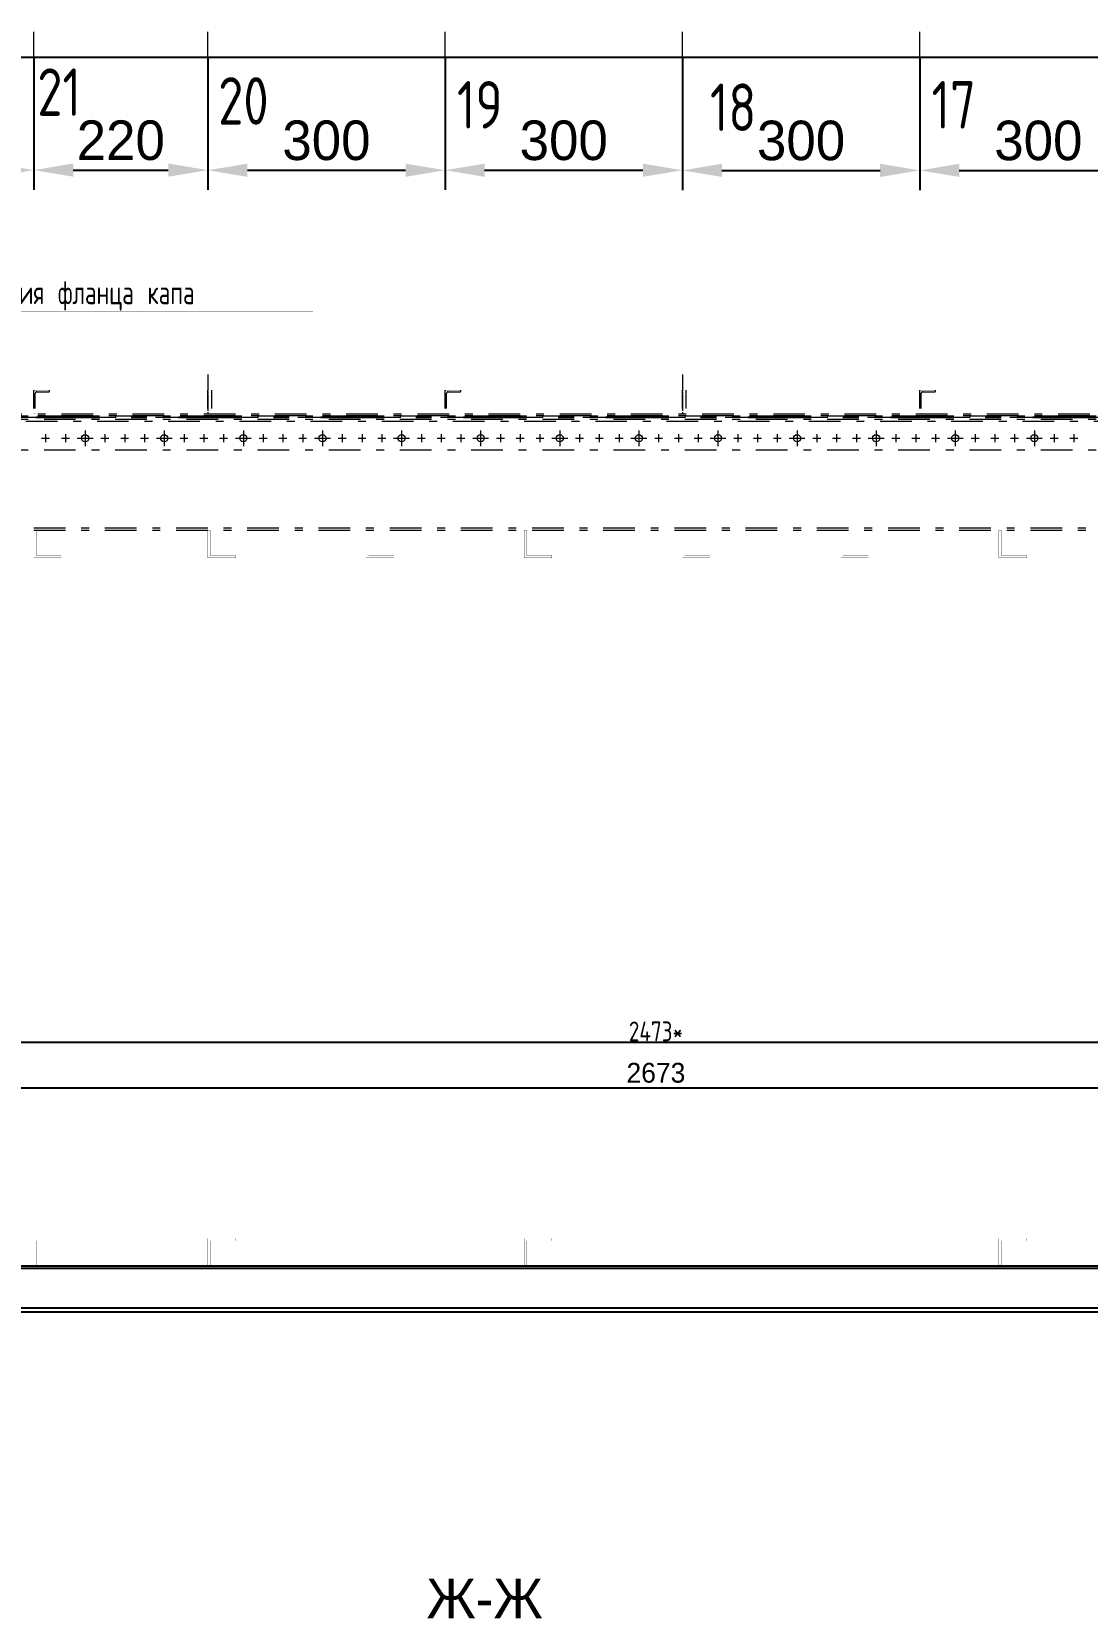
# Model space of a CAD drawing. Header units: millimetres. Extents: x 42007 to 66124, y -556 to 6894.
# Drawn here: x 47590 to 48924, y 3426 to 5432 of the extents above; entities that cross this region are included whole.
import ezdxf

# ---------------------------------------------------------------- set-up
doc = ezdxf.new("R2010")
doc.units = ezdxf.units.MM
for name, pattern in [('DASH2', [1040, 900, -60, 20, -60]), ('DASH5', [180, 80, -40, 20, -40]), ('K5LT32768', [0]), ('K5LT32769', [0]), ('K5LT32778', [0]), ('K5LT32781', [90, 40, -20, 10, -20]), ('K5LT32786', [25.318241, 20.818241, -1.5, 1.5, -1.5]), ('K5LT32790', [520, 450, -30, 10, -30]), ('K5LT_THIN', [0])]:
    doc.linetypes.add(name, pattern=pattern)
doc.layers.get('Defpoints').update_dxf_attribs({"color": 250})
doc.styles.add('5', font='txt.shx', dxfattribs={"height": 5})
doc.styles.add('KDIMTEXTSTYLE', font='GOST_AU.SHX', dxfattribs={"width": 0.96, "oblique": 15, "height": 5})
doc.styles.add('KTEXTSTYLE', font='GOST_AU.SHX', dxfattribs={"width": 0.96, "height": 5})
doc.styles.add('style5', font='arial.ttf', dxfattribs={"height": 3})
doc.dimstyles.new('ISO-10', dxfattribs={"dimscale": 10, "dimtxt": 2.5, "dimasz": 2.5, "dimexe": 1.25, "dimexo": 0, "dimtad": 1, "dimdec": 0, "dimtxsty": 'Standard', "dimcen": 2.5, "dimclrd": 7, "dimclre": 7, "dimclrt": 6, "dimadec": 0, "dimazin": 0, "dimtfac": 1, "dimtdec": 0, "dimtmove": 0, "dimatfit": 3, "dimfxl": 1, "dimarcsym": 0})
doc.dimstyles.new('KDIMSTYLE (1.00)', dxfattribs={"dimtxt": 5, "dimasz": 1, "dimexe": 2, "dimexo": 0, "dimgap": 1, "dimtad": 1, "dimtxsty": 'KDIMTEXTSTYLE', "dimsah": 1, "dimcen": 0, "dimdle": 1, "dimadec": 0, "dimazin": 0, "dimtfac": 0.667, "dimtmove": 0, "dimatfit": 3, "dimfxl": 1, "dimtvp": 1, "dimtolj": 1, "dimtzin": 0, "dimarcsym": 0})
doc.dimstyles.new('PB20', dxfattribs={"dimscale": 20, "dimtxt": 2.5, "dimasz": 2.5, "dimexe": 1.25, "dimexo": 0, "dimtad": 1, "dimdec": 0, "dimtxsty": 'Standard', "dimcen": 2.5, "dimclrd": 7, "dimclre": 7, "dimclrt": 4, "dimadec": 0, "dimazin": 0, "dimtfac": 1, "dimtdec": 0, "dimtmove": 0, "dimatfit": 3, "dimfxl": 1.25, "dimarcsym": 0})

# ---------------------------------------------------------------- blocks, each defined once
blk = doc.blocks.new('*D195')
at = {"color": 7, "lineweight": -2, "transparency": 16777216}
for p, q in [((47372.4, 5399.7), (47372.4, 5231.7)), ((47592.4, 5399.7), (47592.4, 5231.7)), ((47422.4, 5256.7), (47542.4, 5256.7))]:
    blk.add_line(p, q, dxfattribs=at)
at = {"color": 7, "transparency": 16777216}
for points in [[(47422.4, 5265.1), (47422.4, 5248.4), (47372.4, 5256.7)], [(47542.4, 5265.1), (47542.4, 5248.4), (47592.4, 5256.7)]]:
    blk.add_solid(points, dxfattribs=at)
at = {"layer": 'Defpoints', "color": 0, "transparency": 16777216}
for p in [(47372.4, 5399.7), (47592.4, 5399.7), (47592.4, 5256.7)]:
    blk.add_point(p, dxfattribs=at)
at = {"color": 4, "transparency": 16777216, "insert": (47482.4, 5294.2), "char_height": 50, "attachment_point": 5}
blk.add_mtext('220', dxfattribs=at)
blk = doc.blocks.new('*D196')
at = {"color": 7, "lineweight": -2, "transparency": 16777216}
for p, q in [((47812.4, 5399.7), (47812.4, 5231.7)), ((47592.4, 5367.7), (47592.4, 5231.7)), ((47642.4, 5256.7), (47762.4, 5256.7))]:
    blk.add_line(p, q, dxfattribs=at)
at = {"color": 7, "transparency": 16777216}
for points in [[(47642.4, 5265.1), (47642.4, 5248.4), (47592.4, 5256.7)], [(47762.4, 5265.1), (47762.4, 5248.4), (47812.4, 5256.7)]]:
    blk.add_solid(points, dxfattribs=at)
at = {"layer": 'Defpoints', "color": 0, "transparency": 16777216}
for p in [(47812.4, 5399.7), (47592.4, 5367.7), (47812.4, 5256.7)]:
    blk.add_point(p, dxfattribs=at)
at = {"color": 4, "transparency": 16777216, "insert": (47702.4, 5294.2), "char_height": 50, "attachment_point": 5}
blk.add_mtext('220', dxfattribs=at)
blk = doc.blocks.new('*D197')
at = {"color": 7, "lineweight": -2, "transparency": 16777216}
for p, q in [((47812.4, 5399.6), (47812.4, 5231.6)), ((48112.4, 5399.7), (48112.4, 5231.6)), ((47862.4, 5256.6), (48062.4, 5256.6))]:
    blk.add_line(p, q, dxfattribs=at)
at = {"color": 7, "transparency": 16777216}
for points in [[(47862.4, 5264.9), (47862.4, 5248.2), (47812.4, 5256.6)], [(48062.4, 5264.9), (48062.4, 5248.2), (48112.4, 5256.6)]]:
    blk.add_solid(points, dxfattribs=at)
at = {"layer": 'Defpoints', "color": 0, "transparency": 16777216}
for p in [(47812.4, 5399.6), (48112.4, 5399.7), (48112.4, 5256.6)]:
    blk.add_point(p, dxfattribs=at)
at = {"color": 4, "transparency": 16777216, "insert": (47962.4, 5294.1), "char_height": 50, "attachment_point": 5}
blk.add_mtext('300', dxfattribs=at)
blk = doc.blocks.new('*D198')
at = {"color": 7, "lineweight": -2, "transparency": 16777216}
for p, q in [((48112.4, 5399.7), (48112.4, 5231.6)), ((48412.4, 5399.7), (48412.4, 5231.6)), ((48162.4, 5256.6), (48362.4, 5256.6))]:
    blk.add_line(p, q, dxfattribs=at)
at = {"color": 7, "transparency": 16777216}
for points in [[(48162.4, 5264.9), (48162.4, 5248.2), (48112.4, 5256.6)], [(48362.4, 5264.9), (48362.4, 5248.2), (48412.4, 5256.6)]]:
    blk.add_solid(points, dxfattribs=at)
at = {"layer": 'Defpoints', "color": 0, "transparency": 16777216}
for p in [(48112.4, 5399.7), (48412.4, 5399.7), (48412.4, 5256.6)]:
    blk.add_point(p, dxfattribs=at)
at = {"color": 4, "transparency": 16777216, "insert": (48262.4, 5294.1), "char_height": 50, "attachment_point": 5}
blk.add_mtext('300', dxfattribs=at)
blk = doc.blocks.new('*D199')
at = {"color": 7, "lineweight": -2, "transparency": 16777216}
for p, q in [((48412.4, 5399.7), (48412.4, 5231.4)), ((48712.4, 5399.7), (48712.4, 5231.4)), ((48462.4, 5256.4), (48662.4, 5256.4))]:
    blk.add_line(p, q, dxfattribs=at)
at = {"color": 7, "transparency": 16777216}
for points in [[(48462.4, 5264.7), (48462.4, 5248.1), (48412.4, 5256.4)], [(48662.4, 5264.7), (48662.4, 5248.1), (48712.4, 5256.4)]]:
    blk.add_solid(points, dxfattribs=at)
at = {"layer": 'Defpoints', "color": 0, "transparency": 16777216}
for p in [(48412.4, 5399.7), (48712.4, 5399.7), (48712.4, 5256.4)]:
    blk.add_point(p, dxfattribs=at)
at = {"color": 4, "transparency": 16777216, "insert": (48562.4, 5293.9), "char_height": 50, "attachment_point": 5}
blk.add_mtext('300', dxfattribs=at)
blk = doc.blocks.new('*D200')
at = {"color": 7, "lineweight": -2, "transparency": 16777216}
for p, q in [((48712.4, 5399.6), (48712.4, 5231.4)), ((49012.4, 5399.7), (49012.4, 5231.4)), ((48762.4, 5256.4), (48962.4, 5256.4))]:
    blk.add_line(p, q, dxfattribs=at)
at = {"color": 7, "transparency": 16777216}
for points in [[(48762.4, 5264.7), (48762.4, 5248.1), (48712.4, 5256.4)], [(48962.4, 5264.7), (48962.4, 5248.1), (49012.4, 5256.4)]]:
    blk.add_solid(points, dxfattribs=at)
at = {"layer": 'Defpoints', "color": 0, "transparency": 16777216}
for p in [(48712.4, 5399.6), (49012.4, 5399.7), (49012.4, 5256.4)]:
    blk.add_point(p, dxfattribs=at)
at = {"color": 4, "transparency": 16777216, "insert": (48862.4, 5293.9), "char_height": 50, "attachment_point": 5}
blk.add_mtext('300', dxfattribs=at)
blk = doc.blocks.new('*D160')
at = {"color": 7, "lineweight": -2, "transparency": 16777216}
for p, q in [((47812.4, 5399.7), (47812.4, 5231.7)), ((47592.4, 5367.7), (47592.4, 5231.7)), ((47642.4, 5256.7), (47762.4, 5256.7))]:
    blk.add_line(p, q, dxfattribs=at)
at = {"color": 7, "transparency": 16777216}
for points in [[(47642.4, 5265.1), (47642.4, 5248.4), (47592.4, 5256.7)], [(47762.4, 5265.1), (47762.4, 5248.4), (47812.4, 5256.7)]]:
    blk.add_solid(points, dxfattribs=at)
at = {"layer": 'Defpoints', "color": 0, "transparency": 16777216}
for p in [(47812.4, 5399.7), (47592.4, 5367.7), (47812.4, 5256.7)]:
    blk.add_point(p, dxfattribs=at)
at = {"color": 4, "transparency": 16777216, "insert": (47702.4, 5294.2), "char_height": 50, "attachment_point": 5}
blk.add_mtext('220', dxfattribs=at)
blk = doc.blocks.new('*D161')
at = {"color": 7, "lineweight": -2, "transparency": 16777216}
for p, q in [((47812.4, 5399.6), (47812.4, 5231.6)), ((48112.4, 5399.7), (48112.4, 5231.6)), ((47862.4, 5256.6), (48062.4, 5256.6))]:
    blk.add_line(p, q, dxfattribs=at)
at = {"color": 7, "transparency": 16777216}
for points in [[(47862.4, 5264.9), (47862.4, 5248.2), (47812.4, 5256.6)], [(48062.4, 5264.9), (48062.4, 5248.2), (48112.4, 5256.6)]]:
    blk.add_solid(points, dxfattribs=at)
at = {"layer": 'Defpoints', "color": 0, "transparency": 16777216}
for p in [(47812.4, 5399.6), (48112.4, 5399.7), (48112.4, 5256.6)]:
    blk.add_point(p, dxfattribs=at)
at = {"color": 4, "transparency": 16777216, "insert": (47962.4, 5294.1), "char_height": 50, "attachment_point": 5}
blk.add_mtext('300', dxfattribs=at)
blk = doc.blocks.new('*D162')
at = {"color": 7, "lineweight": -2, "transparency": 16777216}
for p, q in [((48112.4, 5399.7), (48112.4, 5231.6)), ((48412.4, 5399.7), (48412.4, 5231.6)), ((48162.4, 5256.6), (48362.4, 5256.6))]:
    blk.add_line(p, q, dxfattribs=at)
at = {"color": 7, "transparency": 16777216}
for points in [[(48162.4, 5264.9), (48162.4, 5248.2), (48112.4, 5256.6)], [(48362.4, 5264.9), (48362.4, 5248.2), (48412.4, 5256.6)]]:
    blk.add_solid(points, dxfattribs=at)
at = {"layer": 'Defpoints', "color": 0, "transparency": 16777216}
for p in [(48112.4, 5399.7), (48412.4, 5399.7), (48412.4, 5256.6)]:
    blk.add_point(p, dxfattribs=at)
at = {"color": 4, "transparency": 16777216, "insert": (48262.4, 5294.1), "char_height": 50, "attachment_point": 5}
blk.add_mtext('300', dxfattribs=at)
blk = doc.blocks.new('*D163')
at = {"color": 7, "lineweight": -2, "transparency": 16777216}
for p, q in [((48412.4, 5399.7), (48412.4, 5231.4)), ((48712.4, 5399.7), (48712.4, 5231.4)), ((48462.4, 5256.4), (48662.4, 5256.4))]:
    blk.add_line(p, q, dxfattribs=at)
at = {"color": 7, "transparency": 16777216}
for points in [[(48462.4, 5264.7), (48462.4, 5248.1), (48412.4, 5256.4)], [(48662.4, 5264.7), (48662.4, 5248.1), (48712.4, 5256.4)]]:
    blk.add_solid(points, dxfattribs=at)
at = {"layer": 'Defpoints', "color": 0, "transparency": 16777216}
for p in [(48412.4, 5399.7), (48712.4, 5399.7), (48712.4, 5256.4)]:
    blk.add_point(p, dxfattribs=at)
at = {"color": 4, "transparency": 16777216, "insert": (48562.4, 5293.9), "char_height": 50, "attachment_point": 5}
blk.add_mtext('300', dxfattribs=at)
blk = doc.blocks.new('*D164')
at = {"color": 7, "lineweight": -2, "transparency": 16777216}
for p, q in [((48712.4, 5399.6), (48712.4, 5231.4)), ((49012.4, 5399.7), (49012.4, 5231.4)), ((48762.4, 5256.4), (48962.4, 5256.4))]:
    blk.add_line(p, q, dxfattribs=at)
at = {"color": 7, "transparency": 16777216}
for points in [[(48762.4, 5264.7), (48762.4, 5248.1), (48712.4, 5256.4)], [(48962.4, 5264.7), (48962.4, 5248.1), (49012.4, 5256.4)]]:
    blk.add_solid(points, dxfattribs=at)
at = {"layer": 'Defpoints', "color": 0, "transparency": 16777216}
for p in [(48712.4, 5399.6), (49012.4, 5399.7), (49012.4, 5256.4)]:
    blk.add_point(p, dxfattribs=at)
at = {"color": 4, "transparency": 16777216, "insert": (48862.4, 5293.9), "char_height": 50, "attachment_point": 5}
blk.add_mtext('300', dxfattribs=at)
blk = doc.blocks.new('KDIMARROW_01')
blk.add_hatch(color=0).paths.add_polyline_path([(0, 0), (-5, 0.7), (-4.5, 0), (-5, -0.7)])
at = {"color": 0, "linetype": 'K5LT_THIN', "lineweight": 13}
for p, q in [((-4.5, 0), (-5, 0.7)), ((-5, 0.7), (0, 0)), ((0, 0), (-5, -0.7)), ((-5, -0.7), (-4.5, 0)), ((0, 0), (-1, 0))]:
    blk.add_line(p, q, dxfattribs=at)
blk = doc.blocks.new('*D205')
at = {"color": 0, "lineweight": -2, "transparency": 16777216}
for p, q in [((47142.4, 4172.7), (47142.4, 4152.6)), ((47143.4, 4154.6), (49614.4, 4154.6)), ((49615.4, 4170.4), (49615.4, 4152.6))]:
    blk.add_line(p, q, dxfattribs=at)
at = {"layer": 'Defpoints', "color": 0, "transparency": 16777216}
for p in [(47142.4, 4172.7), (49615.4, 4170.4), (49615.4, 4154.6)]:
    blk.add_point(p, dxfattribs=at)
at = {"color": 0, "lineweight": -2, "transparency": 16777216, "rotation": 180}
blk.add_blockref('KDIMARROW_01', (47142.4, 4154.6), dxfattribs=at)
at = {"color": 0, "lineweight": -2, "transparency": 16777216}
blk.add_blockref('KDIMARROW_01', (49615.4, 4154.6), dxfattribs=at)
at = {"color": 7, "transparency": 16777216, "insert": (48378.9, 4168.1), "char_height": 5, "attachment_point": 5, "style": 'KDIMTEXTSTYLE'}
blk.add_mtext('\\A1;\\H25.0;\\W0.965;\\Q0;\\H25.0;\\W0.965;\\Q0;\\Q0;2473\\H25.0;\\W0.965;\\Q0;\\Q0;*', dxfattribs=at)
blk = doc.blocks.new('*D267')
at = {"color": 7, "lineweight": -2, "transparency": 16777216}
for p, q in [((47372.4, 5399.7), (47372.4, 5231.7)), ((47592.4, 5399.7), (47592.4, 5231.7)), ((47422.4, 5256.7), (47542.4, 5256.7))]:
    blk.add_line(p, q, dxfattribs=at)
at = {"color": 7, "transparency": 16777216}
for points in [[(47422.4, 5265.1), (47422.4, 5248.4), (47372.4, 5256.7)], [(47542.4, 5265.1), (47542.4, 5248.4), (47592.4, 5256.7)]]:
    blk.add_solid(points, dxfattribs=at)
at = {"layer": 'Defpoints', "color": 0, "transparency": 16777216}
for p in [(47372.4, 5399.7), (47592.4, 5399.7), (47592.4, 5256.7)]:
    blk.add_point(p, dxfattribs=at)
at = {"color": 4, "transparency": 16777216, "insert": (47482.4, 5294.2), "char_height": 50, "attachment_point": 5}
blk.add_mtext('220', dxfattribs=at)
blk = doc.blocks.new('*D268')
at = {"color": 7, "lineweight": -2, "transparency": 16777216}
for p, q in [((47812.4, 5399.7), (47812.4, 5231.7)), ((47592.4, 5367.7), (47592.4, 5231.7)), ((47642.4, 5256.7), (47762.4, 5256.7))]:
    blk.add_line(p, q, dxfattribs=at)
at = {"color": 7, "transparency": 16777216}
for points in [[(47642.4, 5265.1), (47642.4, 5248.4), (47592.4, 5256.7)], [(47762.4, 5265.1), (47762.4, 5248.4), (47812.4, 5256.7)]]:
    blk.add_solid(points, dxfattribs=at)
at = {"layer": 'Defpoints', "color": 0, "transparency": 16777216}
for p in [(47812.4, 5399.7), (47592.4, 5367.7), (47812.4, 5256.7)]:
    blk.add_point(p, dxfattribs=at)
at = {"color": 4, "transparency": 16777216, "insert": (47702.4, 5294.2), "char_height": 50, "attachment_point": 5}
blk.add_mtext('220', dxfattribs=at)
blk = doc.blocks.new('*D269')
at = {"color": 7, "lineweight": -2, "transparency": 16777216}
for p, q in [((47812.4, 5399.6), (47812.4, 5231.6)), ((48112.4, 5399.7), (48112.4, 5231.6)), ((47862.4, 5256.6), (48062.4, 5256.6))]:
    blk.add_line(p, q, dxfattribs=at)
at = {"color": 7, "transparency": 16777216}
for points in [[(47862.4, 5264.9), (47862.4, 5248.2), (47812.4, 5256.6)], [(48062.4, 5264.9), (48062.4, 5248.2), (48112.4, 5256.6)]]:
    blk.add_solid(points, dxfattribs=at)
at = {"layer": 'Defpoints', "color": 0, "transparency": 16777216}
for p in [(47812.4, 5399.6), (48112.4, 5399.7), (48112.4, 5256.6)]:
    blk.add_point(p, dxfattribs=at)
at = {"color": 4, "transparency": 16777216, "insert": (47962.4, 5294.1), "char_height": 50, "attachment_point": 5}
blk.add_mtext('300', dxfattribs=at)
blk = doc.blocks.new('*D270')
at = {"color": 7, "lineweight": -2, "transparency": 16777216}
for p, q in [((48112.4, 5399.7), (48112.4, 5231.6)), ((48412.4, 5399.7), (48412.4, 5231.6)), ((48162.4, 5256.6), (48362.4, 5256.6))]:
    blk.add_line(p, q, dxfattribs=at)
at = {"color": 7, "transparency": 16777216}
for points in [[(48162.4, 5264.9), (48162.4, 5248.2), (48112.4, 5256.6)], [(48362.4, 5264.9), (48362.4, 5248.2), (48412.4, 5256.6)]]:
    blk.add_solid(points, dxfattribs=at)
at = {"layer": 'Defpoints', "color": 0, "transparency": 16777216}
for p in [(48112.4, 5399.7), (48412.4, 5399.7), (48412.4, 5256.6)]:
    blk.add_point(p, dxfattribs=at)
at = {"color": 4, "transparency": 16777216, "insert": (48262.4, 5294.1), "char_height": 50, "attachment_point": 5}
blk.add_mtext('300', dxfattribs=at)
blk = doc.blocks.new('*D271')
at = {"color": 7, "lineweight": -2, "transparency": 16777216}
for p, q in [((48412.4, 5399.7), (48412.4, 5231.4)), ((48712.4, 5399.7), (48712.4, 5231.4)), ((48462.4, 5256.4), (48662.4, 5256.4))]:
    blk.add_line(p, q, dxfattribs=at)
at = {"color": 7, "transparency": 16777216}
for points in [[(48462.4, 5264.7), (48462.4, 5248.1), (48412.4, 5256.4)], [(48662.4, 5264.7), (48662.4, 5248.1), (48712.4, 5256.4)]]:
    blk.add_solid(points, dxfattribs=at)
at = {"layer": 'Defpoints', "color": 0, "transparency": 16777216}
for p in [(48412.4, 5399.7), (48712.4, 5399.7), (48712.4, 5256.4)]:
    blk.add_point(p, dxfattribs=at)
at = {"color": 4, "transparency": 16777216, "insert": (48562.4, 5293.9), "char_height": 50, "attachment_point": 5}
blk.add_mtext('300', dxfattribs=at)
blk = doc.blocks.new('*D272')
at = {"color": 7, "lineweight": -2, "transparency": 16777216}
for p, q in [((48712.4, 5399.6), (48712.4, 5231.4)), ((49012.4, 5399.7), (49012.4, 5231.4)), ((48762.4, 5256.4), (48962.4, 5256.4))]:
    blk.add_line(p, q, dxfattribs=at)
at = {"color": 7, "transparency": 16777216}
for points in [[(48762.4, 5264.7), (48762.4, 5248.1), (48712.4, 5256.4)], [(48962.4, 5264.7), (48962.4, 5248.1), (49012.4, 5256.4)]]:
    blk.add_solid(points, dxfattribs=at)
at = {"layer": 'Defpoints', "color": 0, "transparency": 16777216}
for p in [(48712.4, 5399.6), (49012.4, 5399.7), (49012.4, 5256.4)]:
    blk.add_point(p, dxfattribs=at)
at = {"color": 4, "transparency": 16777216, "insert": (48862.4, 5293.9), "char_height": 50, "attachment_point": 5}
blk.add_mtext('300', dxfattribs=at)
blk = doc.blocks.new('*D217')
at = {"color": 7, "lineweight": -2, "transparency": 16777216}
for p, q in [((47812.4, 5399.7), (47812.4, 5231.7)), ((47592.4, 5367.7), (47592.4, 5231.7)), ((47642.4, 5256.7), (47762.4, 5256.7))]:
    blk.add_line(p, q, dxfattribs=at)
at = {"color": 7, "transparency": 16777216}
for points in [[(47642.4, 5265.1), (47642.4, 5248.4), (47592.4, 5256.7)], [(47762.4, 5265.1), (47762.4, 5248.4), (47812.4, 5256.7)]]:
    blk.add_solid(points, dxfattribs=at)
at = {"layer": 'Defpoints', "color": 0, "transparency": 16777216}
for p in [(47812.4, 5399.7), (47592.4, 5367.7), (47812.4, 5256.7)]:
    blk.add_point(p, dxfattribs=at)
at = {"color": 4, "transparency": 16777216, "insert": (47702.4, 5294.2), "char_height": 50, "attachment_point": 5}
blk.add_mtext('220', dxfattribs=at)
blk = doc.blocks.new('*D218')
at = {"color": 7, "lineweight": -2, "transparency": 16777216}
for p, q in [((47812.4, 5399.6), (47812.4, 5231.6)), ((48112.4, 5399.7), (48112.4, 5231.6)), ((47862.4, 5256.6), (48062.4, 5256.6))]:
    blk.add_line(p, q, dxfattribs=at)
at = {"color": 7, "transparency": 16777216}
for points in [[(47862.4, 5264.9), (47862.4, 5248.2), (47812.4, 5256.6)], [(48062.4, 5264.9), (48062.4, 5248.2), (48112.4, 5256.6)]]:
    blk.add_solid(points, dxfattribs=at)
at = {"layer": 'Defpoints', "color": 0, "transparency": 16777216}
for p in [(47812.4, 5399.6), (48112.4, 5399.7), (48112.4, 5256.6)]:
    blk.add_point(p, dxfattribs=at)
at = {"color": 4, "transparency": 16777216, "insert": (47962.4, 5294.1), "char_height": 50, "attachment_point": 5}
blk.add_mtext('300', dxfattribs=at)
blk = doc.blocks.new('*D219')
at = {"color": 7, "lineweight": -2, "transparency": 16777216}
for p, q in [((48112.4, 5399.7), (48112.4, 5231.6)), ((48412.4, 5399.7), (48412.4, 5231.6)), ((48162.4, 5256.6), (48362.4, 5256.6))]:
    blk.add_line(p, q, dxfattribs=at)
at = {"color": 7, "transparency": 16777216}
for points in [[(48162.4, 5264.9), (48162.4, 5248.2), (48112.4, 5256.6)], [(48362.4, 5264.9), (48362.4, 5248.2), (48412.4, 5256.6)]]:
    blk.add_solid(points, dxfattribs=at)
at = {"layer": 'Defpoints', "color": 0, "transparency": 16777216}
for p in [(48112.4, 5399.7), (48412.4, 5399.7), (48412.4, 5256.6)]:
    blk.add_point(p, dxfattribs=at)
at = {"color": 4, "transparency": 16777216, "insert": (48262.4, 5294.1), "char_height": 50, "attachment_point": 5}
blk.add_mtext('300', dxfattribs=at)
blk = doc.blocks.new('*D220')
at = {"color": 7, "lineweight": -2, "transparency": 16777216}
for p, q in [((48412.4, 5399.7), (48412.4, 5231.4)), ((48712.4, 5399.7), (48712.4, 5231.4)), ((48462.4, 5256.4), (48662.4, 5256.4))]:
    blk.add_line(p, q, dxfattribs=at)
at = {"color": 7, "transparency": 16777216}
for points in [[(48462.4, 5264.7), (48462.4, 5248.1), (48412.4, 5256.4)], [(48662.4, 5264.7), (48662.4, 5248.1), (48712.4, 5256.4)]]:
    blk.add_solid(points, dxfattribs=at)
at = {"layer": 'Defpoints', "color": 0, "transparency": 16777216}
for p in [(48412.4, 5399.7), (48712.4, 5399.7), (48712.4, 5256.4)]:
    blk.add_point(p, dxfattribs=at)
at = {"color": 4, "transparency": 16777216, "insert": (48562.4, 5293.9), "char_height": 50, "attachment_point": 5}
blk.add_mtext('300', dxfattribs=at)
blk = doc.blocks.new('*D221')
at = {"color": 7, "lineweight": -2, "transparency": 16777216}
for p, q in [((48712.4, 5399.6), (48712.4, 5231.4)), ((49012.4, 5399.7), (49012.4, 5231.4)), ((48762.4, 5256.4), (48962.4, 5256.4))]:
    blk.add_line(p, q, dxfattribs=at)
at = {"color": 7, "transparency": 16777216}
for points in [[(48762.4, 5264.7), (48762.4, 5248.1), (48712.4, 5256.4)], [(48962.4, 5264.7), (48962.4, 5248.1), (49012.4, 5256.4)]]:
    blk.add_solid(points, dxfattribs=at)
at = {"layer": 'Defpoints', "color": 0, "transparency": 16777216}
for p in [(48712.4, 5399.6), (49012.4, 5399.7), (49012.4, 5256.4)]:
    blk.add_point(p, dxfattribs=at)
at = {"color": 4, "transparency": 16777216, "insert": (48862.4, 5293.9), "char_height": 50, "attachment_point": 5}
blk.add_mtext('300', dxfattribs=at)
blk = doc.blocks.new('*D283')
at = {"color": 7, "lineweight": -2, "transparency": 16777216}
for p, q in [((47042.4, 3726.6), (47042.4, 4109.4)), ((47067.4, 4096.9), (49690.4, 4096.9)), ((49715.4, 3726.6), (49715.4, 4109.4))]:
    blk.add_line(p, q, dxfattribs=at)
at = {"color": 7, "transparency": 16777216}
for points in [[(47067.4, 4101), (47067.4, 4092.7), (47042.4, 4096.9)], [(49690.4, 4101), (49690.4, 4092.7), (49715.4, 4096.9)]]:
    blk.add_solid(points, dxfattribs=at)
at = {"layer": 'Defpoints', "color": 0, "transparency": 16777216}
for p in [(49715.4, 4096.9), (47042.4, 3726.6), (49715.4, 3726.6)]:
    blk.add_point(p, dxfattribs=at)
at = {"color": 6, "transparency": 16777216, "insert": (48378.9, 4115.6), "char_height": 25, "attachment_point": 5}
blk.add_mtext('2673', dxfattribs=at)

msp = doc.modelspace()

# ---------------------------------------------------------------- linework, layer by layer
at = {"color": 0, "linetype": 'K5LT32768', "lineweight": 18}
for p, q in [((47592.362, 5367.653), (47592.362, 5431.653)), ((47592.362, 5367.653), (47592.362, 5431.653)), ((47812.362, 5367.653), (47812.362, 5431.653)), ((47812.362, 5367.653), (47812.362, 5431.653)), ((47812.362, 5367.653), (47812.362, 5431.653)), ((47812.362, 5367.653), (47812.362, 5431.653)), ((48112.362, 5367.653), (48112.362, 5431.653)), ((48112.362, 5367.653), (48112.362, 5431.653)), ((48112.362, 5367.653), (48112.362, 5431.653)), ((48112.362, 5367.653), (48112.362, 5431.653)), ((48412.362, 5367.653), (48412.362, 5431.653)), ((48412.362, 5367.653), (48412.362, 5431.653)), ((48412.362, 5367.653), (48412.362, 5431.653)), ((48412.362, 5367.653), (48412.362, 5431.653)), ((48712.362, 5367.653), (48712.362, 5431.653)), ((48712.362, 5367.653), (48712.362, 5431.653)), ((48712.362, 5367.653), (48712.362, 5431.653)), ((48712.362, 5367.653), (48712.362, 5431.653))]:
    msp.add_line(p, q, dxfattribs=at)
at = {"color": 0, "linetype": 'K5LT32778', "lineweight": 18}
for p, q in [((47592.362, 5369.474), (47592.362, 5416.93)), ((47592.362, 5369.474), (47592.362, 5416.93)), ((47812.362, 5369.474), (47812.362, 5416.93)), ((47812.362, 5369.474), (47812.362, 5416.93)), ((47812.362, 5369.474), (47812.362, 5416.93)), ((47812.362, 5369.474), (47812.362, 5416.93)), ((48112.362, 5369.474), (48112.362, 5416.93)), ((48112.362, 5369.474), (48112.362, 5416.93)), ((48112.362, 5369.474), (48112.362, 5416.93)), ((48112.362, 5369.474), (48112.362, 5416.93)), ((48412.362, 5369.474), (48412.362, 5416.93)), ((48412.362, 5369.474), (48412.362, 5416.93)), ((48412.362, 5369.474), (48412.362, 5416.93)), ((48412.362, 5369.474), (48412.362, 5416.93)), ((48712.362, 5369.474), (48712.362, 5416.93)), ((48712.362, 5369.474), (48712.362, 5416.93)), ((48712.362, 5369.474), (48712.362, 5416.93)), ((48712.362, 5369.474), (48712.362, 5416.93))]:
    msp.add_line(p, q, dxfattribs=at)
at = {"color": 4}
msp.add_line((46682.362, 5399.59), (49482.362, 5399.59), dxfattribs=at)
at = {"color": 0, "linetype": 'K5LT32790', "lineweight": 18}
for p, q in [((46793.402, 5399.833), (54012.362, 5399.833)), ((46793.402, 5399.833), (54012.362, 5399.833)), ((46793.402, 5399.833), (54012.362, 5399.833)), ((46793.402, 5399.833), (54012.362, 5399.833)), ((47023.402, 5399.653), (54242.362, 5399.653)), ((47023.402, 5399.653), (54242.362, 5399.653)), ((47023.402, 5399.653), (54242.362, 5399.653)), ((47023.402, 5399.653), (54242.362, 5399.653))]:
    msp.add_line(p, q, dxfattribs=at)
at = {"color": 0, "linetype": 'DASH2'}
msp.add_line((47272.487, 5399.59), (54357.862, 5399.59), dxfattribs=at)
msp.add_line((47272.487, 5399.59), (54357.862, 5399.59), dxfattribs=at)
msp.add_line((47272.487, 5399.59), (54357.862, 5399.59), dxfattribs=at)
msp.add_line((47272.487, 5399.59), (54357.862, 5399.59), dxfattribs=at)
at = {"color": 7, "linetype": 'K5LT32786', "lineweight": 18}
for p, q in [((47812.362, 4998.588), (47812.362, 4948.588)), ((48412.362, 4998.588), (48412.362, 4948.588))]:
    msp.add_line(p, q, dxfattribs=at)
at = {"color": 7, "linetype": 'K5LT32781', "lineweight": 18}
for p, q in [((47592.362, 4955.588), (47592.362, 4978.588)), ((47594.362, 4955.588), (47594.362, 4974.588)), ((47596.362, 4976.588), (47611.362, 4976.588)), ((47612.362, 4977.588), (47612.362, 4978.588)), ((47812.362, 4955.588), (47812.362, 4978.588)), ((47817.362, 4955.588), (47817.362, 4978.588)), ((48112.362, 4955.588), (48112.362, 4978.588)), ((48114.362, 4955.588), (48114.362, 4974.588)), ((48116.362, 4976.588), (48131.362, 4976.588)), ((48132.362, 4977.588), (48132.362, 4978.588)), ((48412.362, 4955.588), (48412.362, 4978.588)), ((48417.362, 4955.588), (48417.362, 4978.588)), ((48712.362, 4955.588), (48712.362, 4978.588)), ((48714.362, 4955.588), (48714.362, 4974.588)), ((48716.362, 4976.588), (48731.362, 4976.588)), ((48732.362, 4977.588), (48732.362, 4978.588)), ((46846.4, 4944.588), (50532.362, 4944.588)), ((46907.362, 4948.588), (49812.362, 4948.588)), ((46907.362, 4946.588), (49812.362, 4946.588)), ((49715.362, 4945.588), (47042.362, 4945.588)), ((49715.362, 4941.588), (47042.362, 4941.588)), ((47042.362, 4939.588), (49715.362, 4939.588)), ((49715.362, 4902.588), (47042.362, 4902.588)), ((47142.362, 4804.588), (49612.362, 4804.588)), ((47142.362, 4801.588), (49612.362, 4801.588))]:
    msp.add_line(p, q, dxfattribs=at)
at = {"color": 0, "linetype": 'DASH5'}
msp.add_line((44355.362, 4944.588), (54416.357, 4944.588), dxfattribs=at)
at = {"color": 7, "linetype": 'K5LT32769', "lineweight": 18}
for p, q in [((47602.362, 4917.772), (47612.362, 4917.772)), ((47602.362, 4917.772), (47612.362, 4917.772)), ((47607.362, 4922.772), (47607.362, 4912.772)), ((47607.362, 4922.772), (47607.362, 4912.772)), ((47627.362, 4917.772), (47637.362, 4917.772)), ((47627.362, 4917.772), (47637.362, 4917.772)), ((47632.362, 4922.772), (47632.362, 4912.772)), ((47632.362, 4922.772), (47632.362, 4912.772)), ((47647.362, 4917.772), (47667.362, 4917.772)), ((47657.362, 4927.772), (47657.362, 4907.772)), ((47677.362, 4917.772), (47687.362, 4917.772)), ((47677.362, 4917.772), (47687.362, 4917.772)), ((47682.362, 4922.772), (47682.362, 4912.772)), ((47682.362, 4922.772), (47682.362, 4912.772)), ((47702.362, 4917.772), (47712.362, 4917.772)), ((47702.362, 4917.772), (47712.362, 4917.772)), ((47707.362, 4922.772), (47707.362, 4912.772)), ((47707.362, 4922.772), (47707.362, 4912.772)), ((47727.362, 4917.772), (47737.362, 4917.772)), ((47727.362, 4917.772), (47737.362, 4917.772)), ((47732.362, 4922.772), (47732.362, 4912.772)), ((47732.362, 4922.772), (47732.362, 4912.772)), ((47747.362, 4917.772), (47767.362, 4917.772)), ((47757.362, 4927.772), (47757.362, 4907.772)), ((47777.362, 4917.772), (47787.362, 4917.772)), ((47777.362, 4917.772), (47787.362, 4917.772)), ((47782.362, 4922.772), (47782.362, 4912.772)), ((47782.362, 4922.772), (47782.362, 4912.772)), ((47802.362, 4917.772), (47812.362, 4917.772)), ((47802.362, 4917.772), (47812.362, 4917.772)), ((47807.362, 4922.772), (47807.362, 4912.772)), ((47807.362, 4922.772), (47807.362, 4912.772)), ((47827.362, 4917.772), (47837.362, 4917.772)), ((47827.362, 4917.772), (47837.362, 4917.772)), ((47832.362, 4922.772), (47832.362, 4912.772)), ((47832.362, 4922.772), (47832.362, 4912.772)), ((47847.362, 4917.772), (47867.362, 4917.772)), ((47857.362, 4927.772), (47857.362, 4907.772)), ((47877.362, 4917.772), (47887.362, 4917.772)), ((47877.362, 4917.772), (47887.362, 4917.772)), ((47882.362, 4922.772), (47882.362, 4912.772)), ((47882.362, 4922.772), (47882.362, 4912.772)), ((47902.362, 4917.772), (47912.362, 4917.772)), ((47902.362, 4917.772), (47912.362, 4917.772)), ((47907.362, 4922.772), (47907.362, 4912.772)), ((47907.362, 4922.772), (47907.362, 4912.772)), ((47927.362, 4917.772), (47937.362, 4917.772)), ((47927.362, 4917.772), (47937.362, 4917.772)), ((47932.362, 4922.772), (47932.362, 4912.772)), ((47932.362, 4922.772), (47932.362, 4912.772)), ((47947.362, 4917.772), (47967.362, 4917.772)), ((47957.362, 4927.772), (47957.362, 4907.772)), ((47977.362, 4917.772), (47987.362, 4917.772)), ((47977.362, 4917.772), (47987.362, 4917.772)), ((47982.362, 4922.772), (47982.362, 4912.772)), ((47982.362, 4922.772), (47982.362, 4912.772)), ((48002.362, 4917.772), (48012.362, 4917.772)), ((48002.362, 4917.772), (48012.362, 4917.772)), ((48007.362, 4922.772), (48007.362, 4912.772)), ((48007.362, 4922.772), (48007.362, 4912.772)), ((48027.362, 4917.772), (48037.362, 4917.772)), ((48027.362, 4917.772), (48037.362, 4917.772)), ((48032.362, 4922.772), (48032.362, 4912.772)), ((48032.362, 4922.772), (48032.362, 4912.772)), ((48047.362, 4917.772), (48067.362, 4917.772)), ((48057.362, 4927.772), (48057.362, 4907.772)), ((48077.362, 4917.772), (48087.362, 4917.772)), ((48077.362, 4917.772), (48087.362, 4917.772)), ((48082.362, 4922.772), (48082.362, 4912.772)), ((48082.362, 4922.772), (48082.362, 4912.772)), ((48102.362, 4917.772), (48112.362, 4917.772)), ((48102.362, 4917.772), (48112.362, 4917.772)), ((48107.362, 4922.772), (48107.362, 4912.772)), ((48107.362, 4922.772), (48107.362, 4912.772)), ((48127.362, 4917.772), (48137.362, 4917.772)), ((48127.362, 4917.772), (48137.362, 4917.772)), ((48132.362, 4922.772), (48132.362, 4912.772)), ((48132.362, 4922.772), (48132.362, 4912.772)), ((48147.362, 4917.772), (48167.362, 4917.772)), ((48157.362, 4927.772), (48157.362, 4907.772)), ((48177.362, 4917.772), (48187.362, 4917.772)), ((48177.362, 4917.772), (48187.362, 4917.772)), ((48182.362, 4922.772), (48182.362, 4912.772)), ((48182.362, 4922.772), (48182.362, 4912.772)), ((48202.362, 4917.772), (48212.362, 4917.772)), ((48202.362, 4917.772), (48212.362, 4917.772)), ((48207.362, 4922.772), (48207.362, 4912.772)), ((48207.362, 4922.772), (48207.362, 4912.772)), ((48227.362, 4917.772), (48237.362, 4917.772)), ((48227.362, 4917.772), (48237.362, 4917.772)), ((48232.362, 4922.772), (48232.362, 4912.772)), ((48232.362, 4922.772), (48232.362, 4912.772)), ((48247.362, 4917.772), (48267.362, 4917.772)), ((48257.362, 4927.772), (48257.362, 4907.772)), ((48277.362, 4917.772), (48287.362, 4917.772)), ((48277.362, 4917.772), (48287.362, 4917.772)), ((48282.362, 4922.772), (48282.362, 4912.772)), ((48282.362, 4922.772), (48282.362, 4912.772)), ((48302.362, 4917.772), (48312.362, 4917.772)), ((48302.362, 4917.772), (48312.362, 4917.772)), ((48307.362, 4922.772), (48307.362, 4912.772)), ((48307.362, 4922.772), (48307.362, 4912.772)), ((48327.362, 4917.772), (48337.362, 4917.772)), ((48327.362, 4917.772), (48337.362, 4917.772)), ((48332.362, 4922.772), (48332.362, 4912.772)), ((48332.362, 4922.772), (48332.362, 4912.772)), ((48347.362, 4917.772), (48367.362, 4917.772)), ((48357.362, 4927.772), (48357.362, 4907.772)), ((48377.362, 4917.772), (48387.362, 4917.772)), ((48377.362, 4917.772), (48387.362, 4917.772)), ((48382.362, 4922.772), (48382.362, 4912.772)), ((48382.362, 4922.772), (48382.362, 4912.772)), ((48402.362, 4917.772), (48412.362, 4917.772)), ((48402.362, 4917.772), (48412.362, 4917.772)), ((48407.362, 4922.772), (48407.362, 4912.772)), ((48407.362, 4922.772), (48407.362, 4912.772)), ((48427.362, 4917.772), (48437.362, 4917.772)), ((48427.362, 4917.772), (48437.362, 4917.772)), ((48432.362, 4922.772), (48432.362, 4912.772)), ((48432.362, 4922.772), (48432.362, 4912.772)), ((48447.362, 4917.772), (48467.362, 4917.772)), ((48457.362, 4927.772), (48457.362, 4907.772)), ((48477.362, 4917.772), (48487.362, 4917.772)), ((48477.362, 4917.772), (48487.362, 4917.772)), ((48482.362, 4922.772), (48482.362, 4912.772)), ((48482.362, 4922.772), (48482.362, 4912.772)), ((48502.362, 4917.772), (48512.362, 4917.772)), ((48502.362, 4917.772), (48512.362, 4917.772)), ((48507.362, 4922.772), (48507.362, 4912.772)), ((48507.362, 4922.772), (48507.362, 4912.772)), ((48527.362, 4917.772), (48537.362, 4917.772)), ((48527.362, 4917.772), (48537.362, 4917.772)), ((48532.362, 4922.772), (48532.362, 4912.772)), ((48532.362, 4922.772), (48532.362, 4912.772)), ((48547.362, 4917.772), (48567.362, 4917.772)), ((48557.362, 4927.772), (48557.362, 4907.772)), ((48577.362, 4917.772), (48587.362, 4917.772)), ((48577.362, 4917.772), (48587.362, 4917.772)), ((48582.362, 4922.772), (48582.362, 4912.772)), ((48582.362, 4922.772), (48582.362, 4912.772)), ((48602.362, 4917.772), (48612.362, 4917.772)), ((48602.362, 4917.772), (48612.362, 4917.772)), ((48607.362, 4922.772), (48607.362, 4912.772)), ((48607.362, 4922.772), (48607.362, 4912.772)), ((48627.362, 4917.772), (48637.362, 4917.772)), ((48627.362, 4917.772), (48637.362, 4917.772)), ((48632.362, 4922.772), (48632.362, 4912.772)), ((48632.362, 4922.772), (48632.362, 4912.772)), ((48647.362, 4917.772), (48667.362, 4917.772)), ((48657.362, 4927.772), (48657.362, 4907.772)), ((48677.362, 4917.772), (48687.362, 4917.772)), ((48677.362, 4917.772), (48687.362, 4917.772)), ((48682.362, 4922.772), (48682.362, 4912.772)), ((48682.362, 4922.772), (48682.362, 4912.772)), ((48702.362, 4917.772), (48712.362, 4917.772)), ((48702.362, 4917.772), (48712.362, 4917.772)), ((48707.362, 4922.772), (48707.362, 4912.772)), ((48707.362, 4922.772), (48707.362, 4912.772)), ((48727.362, 4917.772), (48737.362, 4917.772)), ((48727.362, 4917.772), (48737.362, 4917.772)), ((48732.362, 4922.772), (48732.362, 4912.772)), ((48732.362, 4922.772), (48732.362, 4912.772)), ((48747.362, 4917.772), (48767.362, 4917.772)), ((48757.362, 4927.772), (48757.362, 4907.772)), ((48777.362, 4917.772), (48787.362, 4917.772)), ((48777.362, 4917.772), (48787.362, 4917.772)), ((48782.362, 4922.772), (48782.362, 4912.772)), ((48782.362, 4922.772), (48782.362, 4912.772)), ((48802.362, 4917.772), (48812.362, 4917.772)), ((48802.362, 4917.772), (48812.362, 4917.772)), ((48807.362, 4922.772), (48807.362, 4912.772)), ((48807.362, 4922.772), (48807.362, 4912.772)), ((48827.362, 4917.772), (48837.362, 4917.772)), ((48827.362, 4917.772), (48837.362, 4917.772)), ((48832.362, 4922.772), (48832.362, 4912.772)), ((48832.362, 4922.772), (48832.362, 4912.772)), ((48847.362, 4917.772), (48867.362, 4917.772)), ((48857.362, 4927.772), (48857.362, 4907.772)), ((48877.362, 4917.772), (48887.362, 4917.772)), ((48877.362, 4917.772), (48887.362, 4917.772)), ((48882.362, 4922.772), (48882.362, 4912.772)), ((48882.362, 4922.772), (48882.362, 4912.772)), ((48902.362, 4917.772), (48912.362, 4917.772)), ((48902.362, 4917.772), (48912.362, 4917.772)), ((48907.362, 4922.772), (48907.362, 4912.772)), ((48907.362, 4922.772), (48907.362, 4912.772))]:
    msp.add_line(p, q, dxfattribs=at)
at = {"color": 7}
for p, q in [((47142.362, 3871.588), (49612.362, 3871.588)), ((47142.362, 3868.588), (49612.362, 3868.588)), ((47042.362, 3818.588), (49715.362, 3818.588)), ((47042.362, 3813.588), (49715.362, 3813.588))]:
    msp.add_line(p, q, dxfattribs=at)
at = {"color": 7, "linetype": 'K5LT32769', "const_width": 0.18}
msp.add_lwpolyline([(46960.853, 4772.434), (47357.845, 5078.026), (47945.289, 5078.026)], dxfattribs=at)
at = {"color": 7, "linetype": 'K5LT32786', "const_width": 0.18}
for points in [[(47812.362, 4948.588), (47817.362, 4948.588), (47817.362, 4998.588)], [(48412.362, 4948.588), (48417.362, 4948.588), (48417.362, 4998.588)], [(47592.362, 4948.588), (47593.362, 4948.588), (47594.069, 4948.881), (47594.362, 4949.588), (47594.362, 4974.588), (47594.63, 4975.588), (47595.362, 4976.32), (47596.362, 4976.588), (47611.362, 4976.588), (47612.069, 4976.881), (47612.362, 4977.588), (47612.362, 4978.588), (47592.362, 4978.588), (47592.362, 4948.588)], [(48112.362, 4948.588), (48113.362, 4948.588), (48114.069, 4948.881), (48114.362, 4949.588), (48114.362, 4974.588), (48114.63, 4975.588), (48115.362, 4976.32), (48116.362, 4976.588), (48131.362, 4976.588), (48132.069, 4976.881), (48132.362, 4977.588), (48132.362, 4978.588), (48112.362, 4978.588), (48112.362, 4948.588)], [(48712.362, 4948.588), (48713.362, 4948.588), (48714.069, 4948.881), (48714.362, 4949.588), (48714.362, 4974.588), (48714.63, 4975.588), (48715.362, 4976.32), (48716.362, 4976.588), (48731.362, 4976.588), (48732.069, 4976.881), (48732.362, 4977.588), (48732.362, 4978.588), (48712.362, 4978.588), (48712.362, 4948.588)], [(47592.362, 4801.588), (47595.362, 4801.588), (47595.362, 4769.588), (47627.362, 4769.588), (47627.362, 4766.588), (47592.362, 4766.588), (47592.362, 4801.588)], [(47812.362, 4801.588), (47815.362, 4801.588), (47815.362, 4769.588), (47847.362, 4769.588), (47847.362, 4766.588), (47812.362, 4766.588), (47812.362, 4801.588)], [(48012.362, 4801.588), (48015.362, 4801.588), (48015.362, 4769.588), (48047.362, 4769.588), (48047.362, 4766.588), (48012.362, 4766.588), (48012.362, 4801.588)], [(48212.362, 4801.588), (48215.362, 4801.588), (48215.362, 4769.588), (48247.362, 4769.588), (48247.362, 4766.588), (48212.362, 4766.588), (48212.362, 4801.588)], [(48412.362, 4801.588), (48415.362, 4801.588), (48415.362, 4769.588), (48447.362, 4769.588), (48447.362, 4766.588), (48412.362, 4766.588), (48412.362, 4801.588)], [(48612.362, 4801.588), (48615.362, 4801.588), (48615.362, 4769.588), (48647.362, 4769.588), (48647.362, 4766.588), (48612.362, 4766.588), (48612.362, 4801.588)], [(48812.362, 4801.588), (48815.362, 4801.588), (48815.362, 4769.588), (48847.362, 4769.588), (48847.362, 4766.588), (48812.362, 4766.588), (48812.362, 4801.588)], [(47592.362, 3871.588), (47595.362, 3871.588), (47595.362, 3903.588), (47627.362, 3903.588), (47627.362, 3906.588), (47592.362, 3906.588), (47592.362, 3871.588)], [(47812.362, 3871.588), (47815.362, 3871.588), (47815.362, 3903.588), (47847.362, 3903.588), (47847.362, 3906.588), (47812.362, 3906.588), (47812.362, 3871.588)], [(48012.362, 3871.588), (48015.362, 3871.588), (48015.362, 3903.588), (48047.362, 3903.588), (48047.362, 3906.588), (48012.362, 3906.588), (48012.362, 3871.588)], [(48212.362, 3871.588), (48215.362, 3871.588), (48215.362, 3903.588), (48247.362, 3903.588), (48247.362, 3906.588), (48212.362, 3906.588), (48212.362, 3871.588)], [(48412.362, 3871.588), (48415.362, 3871.588), (48415.362, 3903.588), (48447.362, 3903.588), (48447.362, 3906.588), (48412.362, 3906.588), (48412.362, 3871.588)], [(48612.362, 3871.588), (48615.362, 3871.588), (48615.362, 3903.588), (48647.362, 3903.588), (48647.362, 3906.588), (48612.362, 3906.588), (48612.362, 3871.588)], [(48812.362, 3871.588), (48815.362, 3871.588), (48815.362, 3903.588), (48847.362, 3903.588), (48847.362, 3906.588), (48812.362, 3906.588), (48812.362, 3871.588)]]:
    msp.add_lwpolyline(points, dxfattribs=at)
at = {"color": 7, "const_width": 0.18}
for points in [[(49715.362, 3813.588), (47042.362, 3813.588), (47042.362, 3868.588), (49715.362, 3868.588), (49715.362, 3813.588)], [(49715.362, 3726.588), (47042.362, 3726.588), (47042.362, 3813.588), (49715.362, 3813.588), (49715.362, 3726.588)]]:
    msp.add_lwpolyline(points, dxfattribs=at)
at = {"color": 7, "linetype": 'K5LT32769', "lineweight": 18}
for centre in [(47657.362, 4917.772), (47757.362, 4917.772), (47857.362, 4917.772), (47957.362, 4917.772), (48057.362, 4917.772), (48157.362, 4917.772), (48257.362, 4917.772), (48357.362, 4917.772), (48457.362, 4917.772), (48557.362, 4917.772), (48657.362, 4917.772), (48757.362, 4917.772), (48857.362, 4917.772)]:
    msp.add_circle(centre, 4.5, dxfattribs=at)
at = {"color": 7, "linetype": 'K5LT32781', "lineweight": 18}
for centre, radius, start, end in [((47596.362, 4974.588), 2, 90.000004, 180), ((47611.362, 4977.588), 1, 270, 0), ((48116.362, 4974.588), 2, 90.000004, 180), ((48131.362, 4977.588), 1, 270, 0), ((48716.362, 4974.588), 2, 90.000004, 180), ((48731.362, 4977.588), 1, 270, 0)]:
    msp.add_arc(centre, radius, start, end, dxfattribs=at)

# ---------------------------------------------------------------- texts
at = {"color": 0, "attachment_point": 1}
for s, insert, char_height, style in [('{\\H24x;\\W0.965;\\C6;21}', (47596.864, 5385.288), 2.5, 'KTEXTSTYLE'), ('{\\H24x;\\W0.965;\\C6;21}', (47596.864, 5385.288), 2.5, 'KTEXTSTYLE'), ('{\\H24x;\\W0.965;\\C6;20}', (47825.504, 5374.225), 2.5, 'KTEXTSTYLE'), ('{\\H24x;\\W0.965;\\C6;20}', (47825.504, 5374.225), 2.5, 'KTEXTSTYLE'), ('{\\H24x;\\W0.965;\\C6;19}', (48127.375, 5369.283), 2.5, 'KTEXTSTYLE'), ('{\\H24x;\\W0.965;\\C6;19}', (48127.375, 5369.283), 2.5, 'KTEXTSTYLE'), ('{\\H24x;\\W0.965;\\C6;18}', (48447.202, 5366.144), 2.5, 'KTEXTSTYLE'), ('{\\H24x;\\W0.965;\\C6;17}', (48727.375, 5369.283), 2.5, 'KTEXTSTYLE'), ('{\\H24x;\\W0.965;\\C6;17}', (48727.375, 5369.283), 2.5, 'KTEXTSTYLE'), ('{\\H24x;\\W0.965;\\C6;17}', (48727.375, 5369.283), 2.5, 'KTEXTSTYLE'), ('{\\H24x;\\W0.965;\\C6;17}', (48727.375, 5369.283), 2.5, 'KTEXTSTYLE'), ('\\H3.5;\\W0.965;\\Q15;\\Q0;\\W0.665;\\H30.00;Наружная линия фланца капа', (47384.515, 5117.24), 50, '5')]:
    msp.add_mtext(s, dxfattribs=dict(at, insert=insert, char_height=char_height, style=style))
at = {"color": 7, "insert": (48088.92, 3476.252), "char_height": 3, "attachment_point": 1, "rotation": 359.99983, "style": 'style5'}
msp.add_mtext('\\H3.5;\\W0.965;\\Q15;\\Q0;\\H50.00;Ж-Ж', dxfattribs=at)

# ---------------------------------------------------------------- dimensions: what is measured, and where the dimension line sits
at = {"color": 0}
for base, p1, p2, picture, middle in [((47592.362, 5256.733), (47372.362, 5399.653), (47592.362, 5399.653), '*D195', (47482.362, 5294.233)), ((47592.362, 5256.733), (47372.362, 5399.653), (47592.362, 5399.653), '*D267', (47482.362, 5294.233)), ((47812.362, 5256.733), (47592.362, 5367.653), (47812.362, 5399.653), '*D196', (47702.362, 5294.233)), ((47812.362, 5256.733), (47592.362, 5367.653), (47812.362, 5399.653), '*D160', (47702.362, 5294.233)), ((47812.362, 5256.733), (47592.362, 5367.653), (47812.362, 5399.653), '*D268', (47702.362, 5294.233)), ((47812.362, 5256.733), (47592.362, 5367.653), (47812.362, 5399.653), '*D217', (47702.362, 5294.233)), ((48112.362, 5256.553), (47812.362, 5399.59), (48112.362, 5399.653), '*D197', (47962.362, 5294.053)), ((48112.362, 5256.553), (47812.362, 5399.59), (48112.362, 5399.653), '*D161', (47962.362, 5294.053)), ((48112.362, 5256.553), (47812.362, 5399.59), (48112.362, 5399.653), '*D269', (47962.362, 5294.053)), ((48112.362, 5256.553), (47812.362, 5399.59), (48112.362, 5399.653), '*D218', (47962.362, 5294.053)), ((48412.362, 5256.583), (48112.362, 5399.653), (48412.362, 5399.653), '*D198', (48262.362, 5294.083)), ((48412.362, 5256.583), (48112.362, 5399.653), (48412.362, 5399.653), '*D162', (48262.362, 5294.083)), ((48412.362, 5256.583), (48112.362, 5399.653), (48412.362, 5399.653), '*D270', (48262.362, 5294.083)), ((48412.362, 5256.583), (48112.362, 5399.653), (48412.362, 5399.653), '*D219', (48262.362, 5294.083)), ((48712.362, 5256.403), (48412.362, 5399.653), (48712.362, 5399.653), '*D199', (48562.362, 5293.903)), ((48712.362, 5256.403), (48412.362, 5399.653), (48712.362, 5399.653), '*D163', (48562.362, 5293.903)), ((48712.362, 5256.403), (48412.362, 5399.653), (48712.362, 5399.653), '*D271', (48562.362, 5293.903)), ((48712.362, 5256.403), (48412.362, 5399.653), (48712.362, 5399.653), '*D220', (48562.362, 5293.903)), ((49012.362, 5256.403), (48712.362, 5399.59), (49012.362, 5399.653), '*D200', (48862.362, 5293.903)), ((49012.362, 5256.403), (48712.362, 5399.59), (49012.362, 5399.653), '*D164', (48862.362, 5293.903)), ((49012.362, 5256.403), (48712.362, 5399.59), (49012.362, 5399.653), '*D272', (48862.362, 5293.903)), ((49012.362, 5256.403), (48712.362, 5399.59), (49012.362, 5399.653), '*D221', (48862.362, 5293.903))]:
    dim = msp.add_linear_dim(base=base, p1=p1, p2=p2, dimstyle='PB20', dxfattribs=at)
    dim.commit()
    dim.dimension.update_dxf_attribs({"geometry": picture, "text_midpoint": middle})
at = {"color": 7}
dim = msp.add_linear_dim(base=(49615.357, 4154.554), p1=(47142.362, 4172.736), p2=(49615.357, 4170.419), text='\\H25.0;\\W0.965;\\Q0;\\H25.0;\\W0.965;\\Q0;\\Q0;2473\\H25.0;\\W0.965;\\Q0;\\Q0;*', dimstyle='KDIMSTYLE (1.00)', override={"dimexo": 0, "dimblk1": 'KDIMARROW_01', "dimblk2": 'KDIMARROW_01', "dimse1": 0, "dimse2": 0, "dimclrt": 7, "dimtolj": 1}, dxfattribs=at)
dim.commit()
dim.dimension.update_dxf_attribs({"geometry": '*D205', "text_midpoint": (48378.859, 4154.554), "dimtype": 160})
at = {"color": 4}
dim = msp.add_linear_dim(base=(49715.362, 4096.868), p1=(47042.362, 3726.588), p2=(49715.362, 3726.588), dimstyle='ISO-10', override={"dimfxl": 1.25}, dxfattribs=at)
dim.commit()
dim.dimension.update_dxf_attribs({"geometry": '*D283', "text_midpoint": (48378.862, 4115.618)})

doc.saveas('drawing.dxf')
